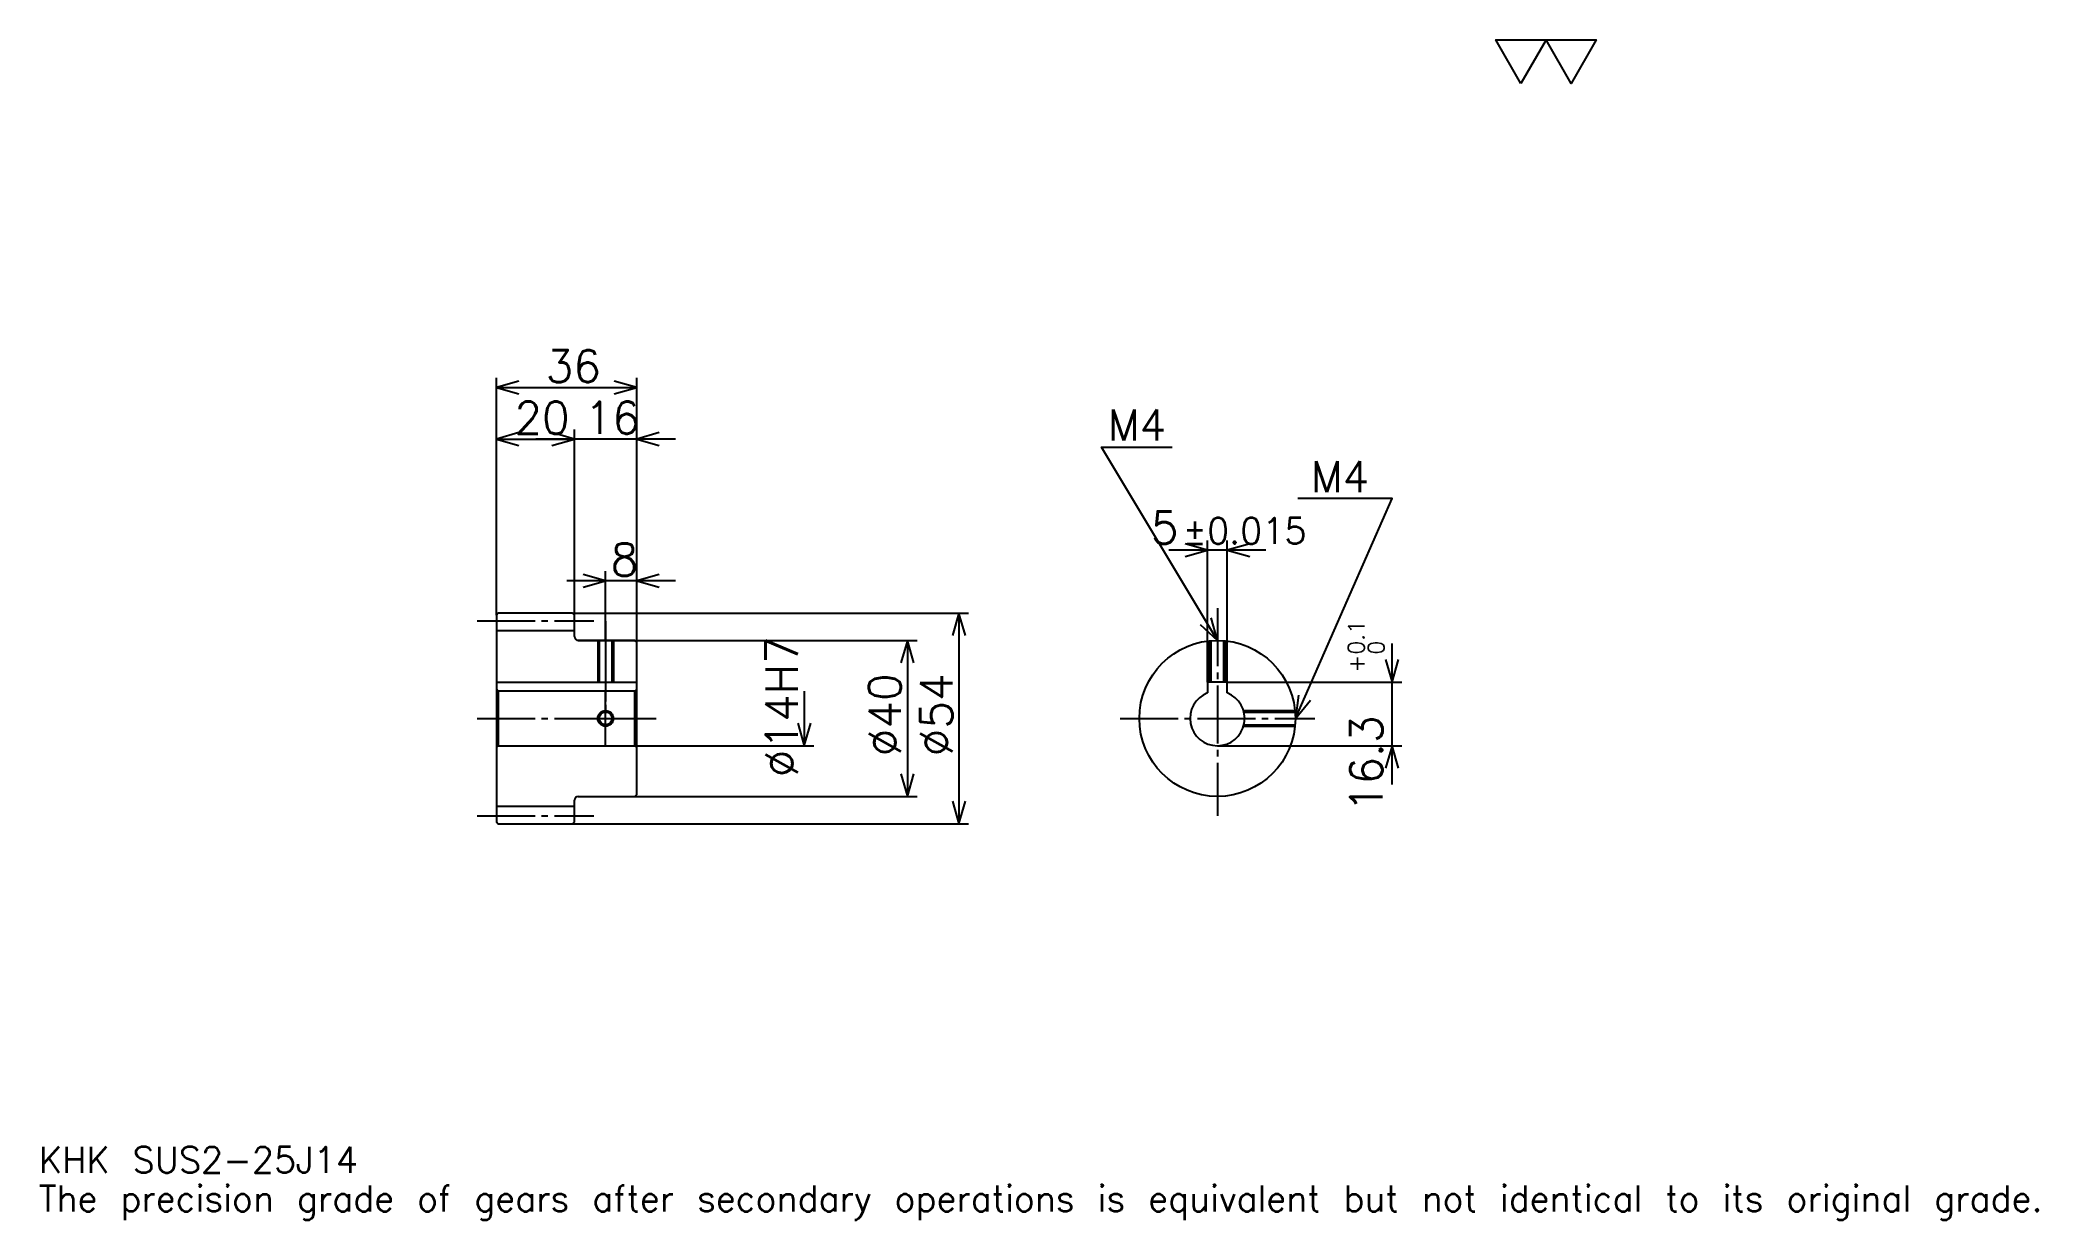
# Model space of a CAD drawing. Extents: x 17 to 529, y 6 to 309.
import ezdxf

# ---------------------------------------------------------------- set-up
doc = ezdxf.new("R2010")
doc.units = 0
doc.linetypes.add('DASHDOT', pattern=[19.826087, 14.869565, -1.652174, 1.652174, -1.652174])
doc.layers.get('0').update_dxf_attribs({"linetype": 'CONTINUOUS'})
doc.layers.add('DASHDOT', color=6, linetype='DASHDOT')
doc.styles.add('KANJI', font='TXT', dxfattribs={"bigfont": 'BIGFONT'})

msp = doc.modelspace()

# ---------------------------------------------------------------- linework, layer by layer
at = {"color": 5}
for p, q in [((133.826096, 161.652176), (133.826096, 221.956528)), ((169.826096, 161.652176), (169.826096, 221.956528)), ((133.826096, 219.478271), (169.826096, 219.478271)), ((133.826096, 206.260864), (153.826096, 206.260864)), ((179.739136, 206.260864), (143.913055, 206.260864)), ((153.826096, 161.652176), (153.826096, 208.739136)), ((316.195679, 143.952179), (316.195679, 180.260864)), ((321.195679, 143.952179), (321.195679, 180.260864)), ((331.108704, 177.782608), (306.282623, 177.782608)), ((179.739136, 169.913055), (151.913055, 169.913055)), ((161.826096, 161.652176), (161.826096, 172.391312)), ((133.826096, 161.152176), (133.826096, 161.652176)), ((153.326096, 161.652176), (169.826096, 161.652176)), ((153.826096, 161.152176), (153.826096, 161.652176)), ((161.826096, 154.652176), (161.826096, 161.652176)), ((161.826096, 154.652176), (161.826096, 161.652176)), ((169.826096, 161.652176), (254.913055, 161.652176)), ((169.826096, 154.152176), (169.826096, 161.652176)), ((252.434784, 161.652176), (252.434784, 107.652176)), ((154.826096, 154.652176), (169.826096, 154.652176)), ((169.826096, 154.652176), (241.695663, 154.652176)), ((239.217407, 154.652176), (239.217407, 114.652176)), ((363.478271, 117.739136), (363.478271, 153.865219)), ((321.195679, 143.952179), (365.956543, 143.952179)), ((212.782623, 141.652176), (212.782623, 127.652176)), ((169.826096, 127.652176), (215.26088, 127.652176)), ((318.695679, 127.652176), (365.956543, 127.652176)), ((154.826096, 114.652176), (169.826096, 114.652176)), ((169.826096, 114.652176), (241.695663, 114.652176)), ((153.326096, 107.652176), (169.826096, 107.652176)), ((169.826096, 107.652176), (254.913055, 107.652176))]:
    msp.add_line(p, q, dxfattribs=at)
at = {"color": 4}
for p, q in [((133.826096, 157.152176), (153.826096, 157.152176)), ((133.826096, 143.952179), (169.826096, 143.952179)), ((134.326096, 141.652176), (134.326096, 127.652176)), ((169.326096, 141.652176), (169.826096, 142.152176)), ((169.326096, 127.652176), (169.826096, 127.152176)), ((133.826096, 112.152176), (153.826096, 112.152176))]:
    msp.add_line(p, q, dxfattribs=at)
at = {"color": 7}
msp.add_lwpolyline([(396.521729, 297.391296), (390.078247, 308.559998), (415.852173, 308.559998), (409.408691, 297.391296), (402.96521, 308.559998), (396.521729, 297.391296)], dxfattribs=at)
at = {"color": 5}
for points in [[(139.608704, 221.130432), (133.826096, 219.478271), (139.608704, 217.82608)], [(164.043488, 217.82608), (169.826096, 219.478271), (164.043488, 221.130432)], [(139.608704, 207.913055), (133.826096, 206.260864), (139.608704, 204.608704)], [(148.043488, 204.608704), (153.826096, 206.260864), (148.043488, 207.913055)], [(148.043488, 204.608704), (153.826096, 206.260864), (148.043488, 207.913055)], [(175.608704, 207.913055), (169.826096, 206.260864), (175.608704, 204.608704)], [(318.695679, 154.652176), (288.956543, 204.217392), (307.130432, 204.217392)], [(338.695679, 134.652176), (363.478271, 191), (339.356506, 191)], [(310.413055, 176.130432), (316.195679, 177.782608), (310.413055, 179.434784)], [(326.978271, 179.434784), (321.195679, 177.782608), (326.978271, 176.130432)], [(156.043488, 168.26088), (161.826096, 169.913055), (156.043488, 171.565216)], [(175.608704, 171.565216), (169.826096, 169.913055), (175.608704, 168.26088)], [(254.086975, 155.869568), (252.434784, 161.652176), (250.782623, 155.869568)], [(314.303802, 158.760681), (318.695679, 154.652176), (317.137268, 160.460754)], [(240.869568, 148.869568), (239.217407, 154.652176), (237.565216, 148.869568)], [(361.826111, 149.734787), (363.478271, 143.952179), (365.130432, 149.734787)], [(339.511353, 140.610611), (338.695679, 134.652176), (342.536072, 139.280289)], [(211.130432, 133.434784), (212.782623, 127.652176), (214.434784, 133.434784)], [(365.130432, 121.869568), (363.478271, 127.652176), (361.826111, 121.869568)], [(237.565216, 120.434784), (239.217407, 114.652176), (240.869568, 120.434784)], [(250.782623, 113.434784), (252.434784, 107.652176), (254.086975, 113.434784)]]:
    msp.add_lwpolyline(points, dxfattribs=at)
at = {"color": 4}
for points in [[(153.826096, 155.652176), (153.826096, 161.152176), (153.326096, 161.652176), (134.326096, 161.652176), (133.826096, 161.152176), (133.826096, 127.152176)], [(154.826096, 114.652176), (169.326096, 114.652176), (169.826096, 115.152176), (169.826096, 154.152176), (169.326096, 154.652176), (154.826096, 154.652176)], [(159.826096, 154.652176), (159.826096, 143.952179)], [(160.2061, 154.652176), (160.2061, 143.952179)], [(163.446091, 154.652176), (163.446091, 143.952179)], [(163.826096, 154.652176), (163.826096, 143.952179)], [(316.695679, 143.952179), (316.695679, 154.551926)], [(317.075684, 143.952179), (317.075684, 154.586456)], [(320.315674, 143.952179), (320.315674, 154.586456)], [(320.695679, 143.952179), (320.695679, 154.551926)], [(321.195679, 141.190521), (321.195679, 143.952179), (316.195679, 143.952179), (316.195679, 141.190521)], [(133.826096, 127.152176), (134.326096, 127.652176), (169.326096, 127.652176), (169.326096, 141.652176), (134.326096, 141.652176), (133.826096, 142.152176)], [(325.40387, 136.652176), (338.595398, 136.652176)], [(325.505615, 136.272171), (338.629944, 136.272171)], [(325.40387, 132.652176), (338.595398, 132.652176)], [(325.505615, 133.032181), (338.629944, 133.032181)], [(133.826096, 127.152176), (133.826096, 108.152176), (134.326096, 107.652176), (153.326096, 107.652176), (153.826096, 108.152176), (153.826096, 113.652176)]]:
    msp.add_lwpolyline(points, dxfattribs=at)
for centre, radius in [((318.695679, 134.652176), 20), ((161.826096, 134.652176), 1.62)]:
    msp.add_circle(centre, radius, dxfattribs=at)
at = {"color": 7}
msp.add_circle((161.826096, 134.652176), 2, dxfattribs=at)
at = {"color": 4}
for centre, radius, start, end in [((154.826096, 155.652176), 1, 180, 270), ((318.695679, 134.652176), 7, 110.92483306, 69.07516694), ((154.826096, 113.652176), 1, 90, 180)]:
    msp.add_arc(centre, radius, start, end, dxfattribs=at)
at = {"layer": 'DASHDOT', "color": 7}
for p, q in [((128.869568, 159.652176), (158.782623, 159.652176)), ((318.695679, 162.91304), (318.695679, 109.695656)), ((161.826096, 154.652176), (161.826096, 134.652176)), ((128.869568, 134.652176), (174.782623, 134.652176)), ((293.739136, 134.652176), (343.652161, 134.652176)), ((128.869568, 109.652176), (158.782623, 109.652176))]:
    msp.add_line(p, q, dxfattribs=at)
for points in [[(161.826096, 159.608704), (161.826096, 138.995651)], [(161.826096, 127.695656), (161.826096, 141.608704)], [(154.869568, 134.652176), (168.782623, 134.652176)]]:
    msp.add_lwpolyline(points, dxfattribs=at)

# ---------------------------------------------------------------- texts
at = {"color": 7, "style": 'KANJI'}
for s, height, p in [('36', 8.26087, (146.456528, 220.800003)), ('20', 8.26087, (138.456528, 207.582611)), ('16', 8.26087, (156.456528, 207.582611)), ('M4', 7.930435, (290.608704, 205.869568)), ('M4', 7.930435, (342.660889, 192.652176)), ('5', 8.26087, (301.643616, 179.434784)), ('%%p0.015', 6.608696, (309.820862, 179.434784)), ('8', 8.26087, (163.141312, 171.234787)), ('KHK SUS2-25J14', 6.608696, (16.52174, 18.173914)), ('The precision grade of gears after secondary operations is equivalent but not identical to its original grade.', 6.608696, (16.52174, 8.26087))]:
    msp.add_text(s, height=height, dxfattribs=at).set_placement(p)
for s, height, p in [('%%c14H7', 8.26087, (211.130432, 119.576088)), ('0.1', 4.130435, (356.373901, 150.999878)), ('0', 4.130435, (361.495667, 150.999878)), ('+', 4.130435, (356.373901, 146.373795)), ('%%c40', 8.26087, (237.565216, 124.945656)), ('%%c54', 8.26087, (250.782623, 124.945656)), ('16.3', 8.26087, (361, 110.617477))]:
    msp.add_text(s, height=height, rotation=90, dxfattribs=at).set_placement(p)

doc.saveas('drawing.dxf')
